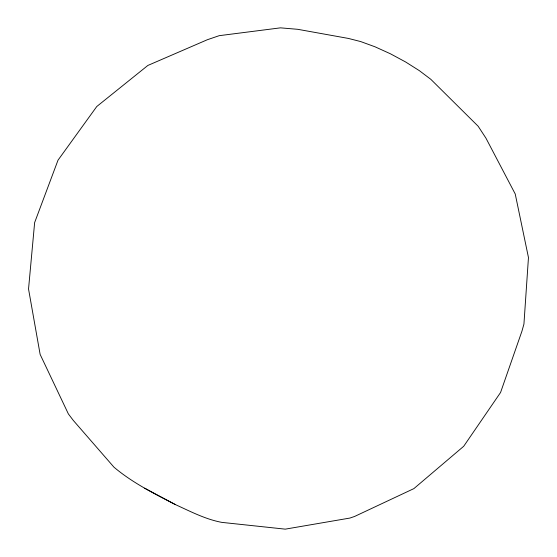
<?xml version="1.0" encoding="UTF-8"?>
<svg xmlns="http://www.w3.org/2000/svg" width="557" height="557" viewBox="0 0 557 557"><rect width="100%" height="100%" fill="white"/><g stroke="black" fill="none" stroke-linecap="round" stroke-linejoin="round"><path stroke-width="0.84" d="M175.469 504.628C190.508 511.465 205.477 519.312 221.846 522.382L285.247 529.15L349.921 518.059L354.607 516.45L413.872 488.621L463.703 446.275L500.569 392.483L521.944 331.171L523.935 324.056L528.461 257.536L515.239 194.003L485.948 138.157L478.143 126.23L430.819 79.317L419.407 70.697L405.58 61.952L390.387 53.771L375.014 46.795L360.658 41.559L348.404 38.433L297.703 29.305L280.456 27.85L219.214 35.676L207.301 39.749L147.863 65.448L96.772 106.519L58.005 160.193L34.638 222.577L28.539 288.992L40.132 354.405L68.372 413.921L73.315 420.438L113.955 467.17C132.385 482.717 154.157 493.641 175.469 504.628L144.646 488.183"/></g></svg>
